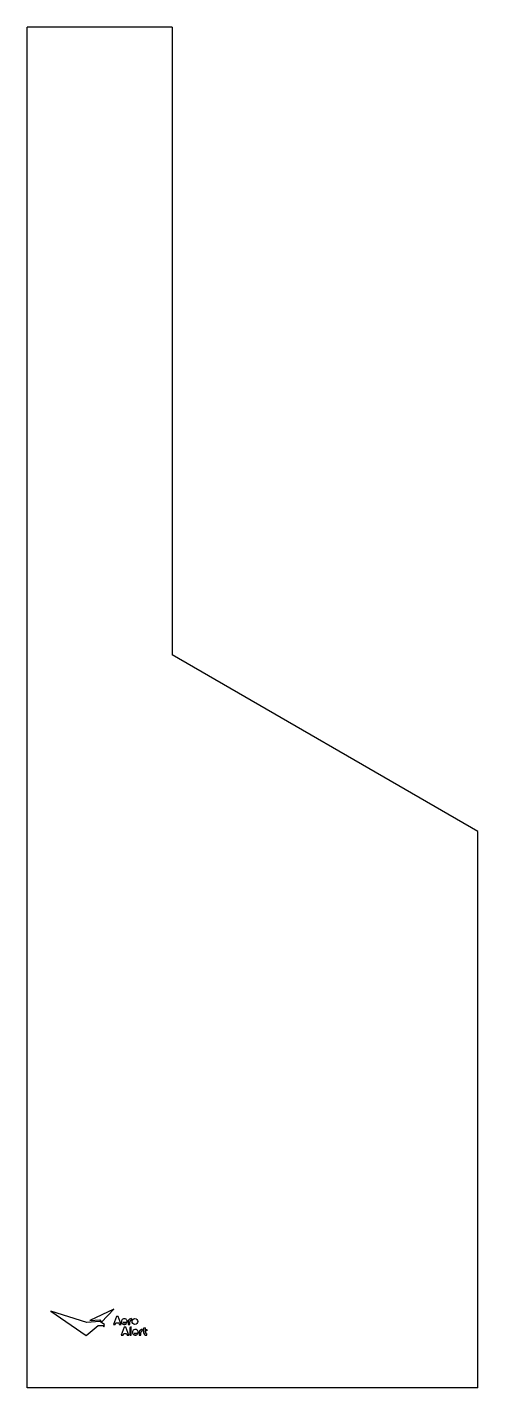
# Model space of a CAD drawing. Extents: x -140 to 0, y -50 to 373.
import ezdxf

# ---------------------------------------------------------------- set-up
doc = ezdxf.new("R2010")
doc.units = 0
doc.header["$MEASUREMENT"] = 0
doc.layers.add('VISIBLE', color=7, linetype='CONTINUOUS')

msp = doc.modelspace()

# ---------------------------------------------------------------- linework, layer by layer
at = {"layer": 'VISIBLE'}
for p, q in [((-140, -50), (-140, 373)), ((-95, 373), (-140, 373)), ((-95, 373), (-95, 177.85)), ((0, 123), (-95, 177.85)), ((0, -50), (0, 123)), ((-132.65, -26.17), (-121.69, -33.72)), ((-121.47, -29.66), (-132.65, -26.17)), ((-117.49, -29.44), (-121.47, -29.66)), ((-113.06, -25.55), (-120.57, -29.1)), ((-120.57, -29.1), (-117.49, -28.9)), ((-117.49, -28.9), (-116.94, -29.55)), ((-115.94, -30.37), (-117.49, -29.44)), ((-116.94, -29.55), (-113.06, -25.55)), ((-112.23, -27.84), (-113.16, -30.32)), ((-111.78, -27.84), (-112.23, -27.84)), ((-110.84, -30.32), (-111.78, -27.84)), ((-108.16, -30.3), (-108.16, -29.51)), ((-107.59, -28.5), (-107.59, -28.89)), ((-121.69, -33.72), (-117.94, -30.68)), ((-117.94, -30.68), (-116.42, -30.68)), ((-116.42, -30.68), (-116.22, -31.05)), ((-116.22, -31.05), (-115.94, -30.37)), ((-113.16, -30.32), (-112.63, -30.32)), ((-112.63, -30.32), (-112.43, -29.78)), ((-112.43, -29.78), (-111.57, -29.78)), ((-111.57, -29.78), (-111.38, -30.32)), ((-111.38, -30.32), (-110.84, -30.32)), ((-109.83, -31.18), (-110.76, -33.67)), ((-110.76, -33.67), (-110.23, -33.66)), ((-110.23, -33.66), (-110.03, -33.12)), ((-110.17, -29.64), (-108.96, -29.64)), ((-110.03, -33.12), (-109.17, -33.12)), ((-109.38, -31.18), (-109.83, -31.18)), ((-109.51, -29.7), (-109.19, -30.02)), ((-108.44, -33.67), (-109.38, -31.18)), ((-109.17, -33.12), (-108.98, -33.67)), ((-108.98, -33.67), (-108.44, -33.67)), ((-108.67, -29.84), (-108.66, -29.96)), ((-108.63, -30.3), (-108.16, -30.3)), ((-107.67, -31.1), (-108.15, -31.26)), ((-108.15, -31.26), (-108.15, -33.67)), ((-108.15, -33.67), (-107.66, -33.67)), ((-107.66, -31.1), (-107.67, -31.1)), ((-107.66, -33.67), (-107.66, -31.1)), ((-106.75, -32.99), (-105.53, -32.99)), ((-106.09, -33.05), (-105.77, -33.37)), ((-105.24, -33.19), (-105.24, -33.31)), ((-105.21, -33.65), (-104.74, -33.65)), ((-104.74, -33.65), (-104.74, -32.86)), ((-104.17, -31.85), (-104.17, -32.24)), ((-103.35, -31.31), (-103.84, -31.46)), ((-103.84, -31.46), (-103.84, -32.65)), ((-103.35, -31.31), (-103.35, -31.87)), ((-103.35, -31.87), (-102.86, -31.87)), ((-102.86, -32.33), (-103.35, -32.33)), ((-103.35, -32.33), (-103.35, -32.65)), ((-102.86, -31.87), (-102.86, -32.33)), ((-102.85, -33.67), (-102.85, -33.22)), ((0, -50), (-140, -50))]:
    msp.add_line(p, q, dxfattribs=at)
msp.add_circle((-106.54, -29.38), 0.9, dxfattribs=at)
for centre, radius, start, end in [((-109.83, -29.4), 0.906, 120.3341, 242.4346), ((-109.86, -29.44), 0.924, 347.1075, 117.6685), ((-107.51, -29.64), 1.15, 163.6327, 179.8686), ((-107.62, -29.5), 1.01, 88.3614, 169.4924), ((-107.64, -29.51), 0.526, 96.588, 180), ((-107.71, -28.87), 0.123, 277.7253, 349.4543), ((-109.85, -29.35), 0.94, 244.929, 314.3775), ((-109.82, -29.44), 0.404, 210.0034, 253.4627), ((-109.86, -29.34), 0.5, 260.4471, 313.3491), ((-107.33, -29.81), 1.34, 172.6654, 181.2087), ((-96.57, -29.7), 12.09, 181.2087, 181.7598), ((-107.08, -30), 1.59, 182.731, 191.1502), ((-106.41, -32.75), 0.906, 120.3341, 242.4346), ((-106.43, -32.79), 0.924, 347.1075, 117.6685), ((-106.43, -32.7), 0.94, 244.929, 314.3775), ((-106.4, -32.79), 0.404, 210.0034, 253.4627), ((-106.43, -32.69), 0.5, 260.4471, 313.3491), ((-103.9, -33.16), 1.34, 172.6654, 181.2087), ((-93.15, -33.05), 12.09, 181.2087, 181.7598), ((-103.65, -33.35), 1.59, 182.731, 191.1502), ((-104.08, -32.99), 1.15, 163.6327, 179.8686), ((-104.2, -32.85), 1.01, 88.3614, 169.4924), ((-104.21, -32.86), 0.526, 96.588, 180), ((-104.29, -32.22), 0.123, 277.7253, 349.4543), ((-102.83, -32.65), 1.01, 180, 188.8289), ((-102.9, -32.74), 0.928, 184.3624, 272.8866), ((-102.79, -32.65), 0.557, 180, 190.7888), ((-102.84, -32.69), 0.51, 187.5842, 265.807), ((-102.88, -33.22), 0.0243, 358.1658, 75.9393)]:
    msp.add_arc(centre, radius, start, end, dxfattribs=at)

doc.saveas('drawing.dxf')
